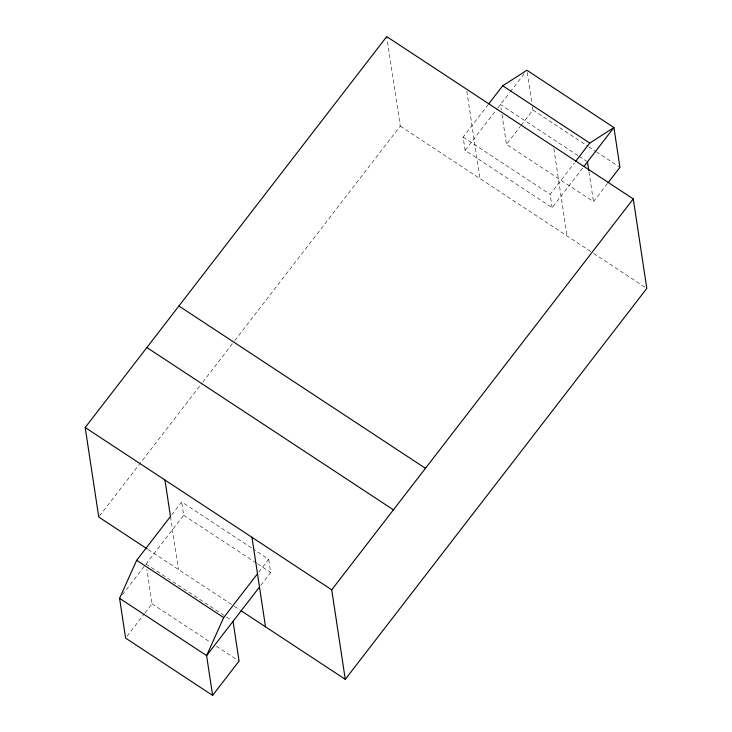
<?xml version="1.0" encoding="UTF-8"?>
<svg xmlns="http://www.w3.org/2000/svg" width="732" height="732" viewBox="0 0 732 732"><rect width="100%" height="100%" fill="white"/><g stroke="black" fill="none" stroke-linecap="round" stroke-linejoin="round"><path stroke-width="0.55" stroke-dasharray="3.66 2.75" d="M99.433 516.115L202.041 383.101M202.737 382.195L234.149 341.478M234.844 340.572L400.267 126.114L386.725 36.6M171.791 514.779L181.692 501.951L252.622 548.652M582.599 168.159L552.138 207.65L465.122 150.362L463.118 137.104L488.052 104.777M122.363 594.723L183.695 515.209L181.692 501.951M465.122 150.362L496.982 109.068M497.678 108.162L509.509 92.827M510.204 91.921L524.121 73.877M126.993 636.309L144.387 613.745M145.092 612.849L152.046 603.827L146.867 569.56M607.414 183.576L593.487 201.62L506.48 144.341L520.397 126.288M521.092 125.392L532.923 110.047L532.091 104.52M258.808 572.067L268.699 559.239L253.574 549.274M552.138 207.65L550.135 194.392L574.373 162.962M260.812 585.326L270.712 572.497L268.699 559.239M532.923 110.047L587.787 146.162M588.729 146.784L595.345 151.149M596.296 151.771L619.94 167.335M578.015 155.614L500.459 104.557L501.292 110.075M578.957 156.236L586.524 161.214M463.118 137.104L550.135 194.392M400.267 126.114L592.682 252.796M593.625 253.418L646.804 288.426M183.695 515.209L256.52 563.155M257.472 563.777L270.712 572.497M148.111 549.531L233.352 605.648M234.304 606.27L239.977 610.003M146.034 564.043L225.474 616.344M226.426 616.966L231.156 620.077M152.046 603.827L210.688 642.431M216.361 646.164L239.062 661.106M588.976 171.782L593.487 201.62M553.84 148.614L567.044 235.914M527.241 72.477L531.926 103.413M501.96 114.503L506.48 144.341M466.824 91.326L480.027 178.626M170.474 516.49L178.498 569.533"/><path stroke-width="1.1" d="M233.041 621.322L239.062 661.106L212.609 695.4L125.602 638.112L119.581 598.328L136.683 560.3L170.474 516.49L164.956 480.018M257.49 573.778L223.69 617.588L206.598 655.616L212.609 695.4M147.159 548.899L98.738 517.021L85.196 427.506L386.725 36.6L633.262 198.912L646.804 288.426L345.275 679.333L240.92 610.634M488.756 103.871L502.71 85.772L526.912 70.263L613.919 127.551L619.94 167.335L608.109 182.671M575.764 161.159L589.727 143.06L613.919 127.551L583.99 166.356M259.494 587.037L206.598 655.616L119.581 598.328M345.275 679.333L331.733 589.818L633.262 198.912M502.71 85.772L589.727 143.06M178.928 305.994L425.466 468.315M146.894 347.517L393.432 509.838M85.196 427.506L331.733 589.818M136.683 560.3L223.69 617.588M587.476 161.845L588.812 170.684M251.973 537.306L265.515 626.821"/></g></svg>
